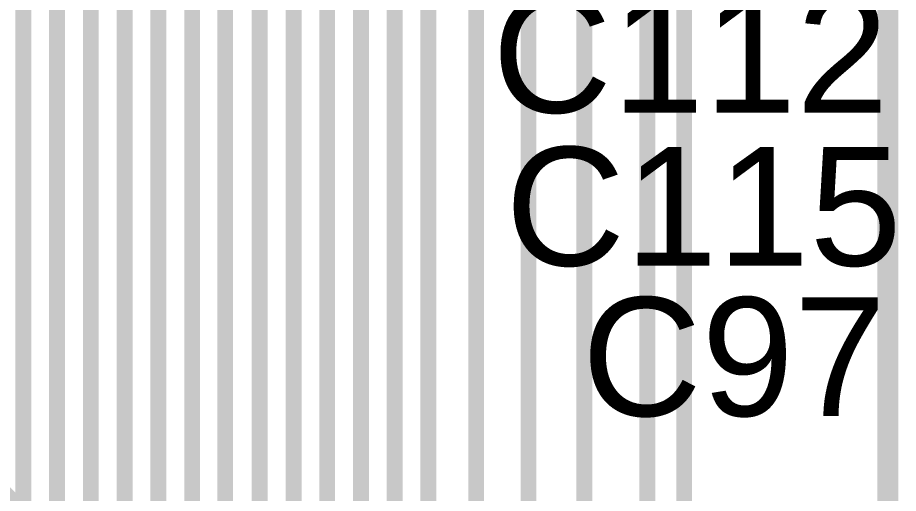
# Model space of a CAD drawing. Header units: millimetres. Extents: x -0.39 to 4.37, y -0.38 to 3.54.
# Drawn here: x 1.9392 to 2.273, y 0.9202 to 1.1006 of the extents above; entities that cross this region are included whole.
import ezdxf

# ---------------------------------------------------------------- set-up
doc = ezdxf.new("R2010")
doc.units = ezdxf.units.MM
doc.header["$MEASUREMENT"] = 0
for name, color, linetype in [('BottomLayer', 5, 'Continuous'), ('TopLayer', 1, 'Continuous'), ('TopOverlay', 2, 'Continuous')]:
    doc.layers.add(name, color=color, linetype=linetype)
doc.styles.add('Arial', font='', dxfattribs={"height": 0.2})
doc.styles.get('Arial').set_extended_font_data('Arial')

msp = doc.modelspace()

# ---------------------------------------------------------------- linework, layer by layer
at = {"layer": 'BottomLayer'}
for points, const_width in [([(2.269, 0.692), (2.269, 1.253)], 0.008), ([(1.93182, 0.92282), (1.95382, 0.90082)], 0.006)]:
    msp.add_lwpolyline(points, dxfattribs=dict(at, const_width=const_width))
at = {"layer": 'TopLayer'}
for points, const_width in [([(2.269, 0.897), (2.269, 1.285)], 0.004), ([(1.95414, 0.90082), (1.95414, 1.24606)], 0.006), ([(1.97973, 0.88173), (1.97973, 1.24584)], 0.006), ([(2.00532, 0.87032), (2.00532, 1.24606)], 0.006), ([(2.0565, 0.8365), (2.0565, 1.24606)], 0.006), ([(2.08209, 0.82009), (2.08209, 1.24606)], 0.006), ([(2.03091, 0.85191), (2.03091, 1.24506)], 0.006), ([(2.113, 0.84), (2.113, 1.23905)], 0.006), ([(2.19182, 0.82682), (2.19182, 1.23905)], 0.006), ([(1.99252, 0.87552), (1.99252, 1.23)], 0.006), ([(1.96693, 0.88893), (1.96693, 1.226)], 0.006), ([(2.01782, 0.86182), (2.01782, 1.228)], 0.006), ([(2.04382, 0.84082), (2.04382, 1.227)], 0.006), ([(2.13282, 0.84), (2.13282, 1.22682)], 0.006), ([(2.154, 0.84), (2.154, 1.22682)], 0.006), ([(2.17782, 0.82982), (2.17782, 1.22682)], 0.006), ([(1.94134, 0.91634), (1.94134, 1.223)], 0.006), ([(2.0693, 0.82665), (2.0693, 1.225)], 0.006), ([(2.09482, 0.77582), (2.09482, 1.224)], 0.006)]:
    msp.add_lwpolyline(points, dxfattribs=dict(at, const_width=const_width))

# ---------------------------------------------------------------- texts
at = {"layer": 'TopOverlay', "style": 'Arial'}
for s, p in [('C112', (2.11902, 1.06451)), ('C115', (2.12402, 1.00651)), ('C97', (2.15302, 0.94951))]:
    msp.add_text(s, height=0.045, dxfattribs=at).set_placement(p)

doc.saveas('drawing.dxf')
